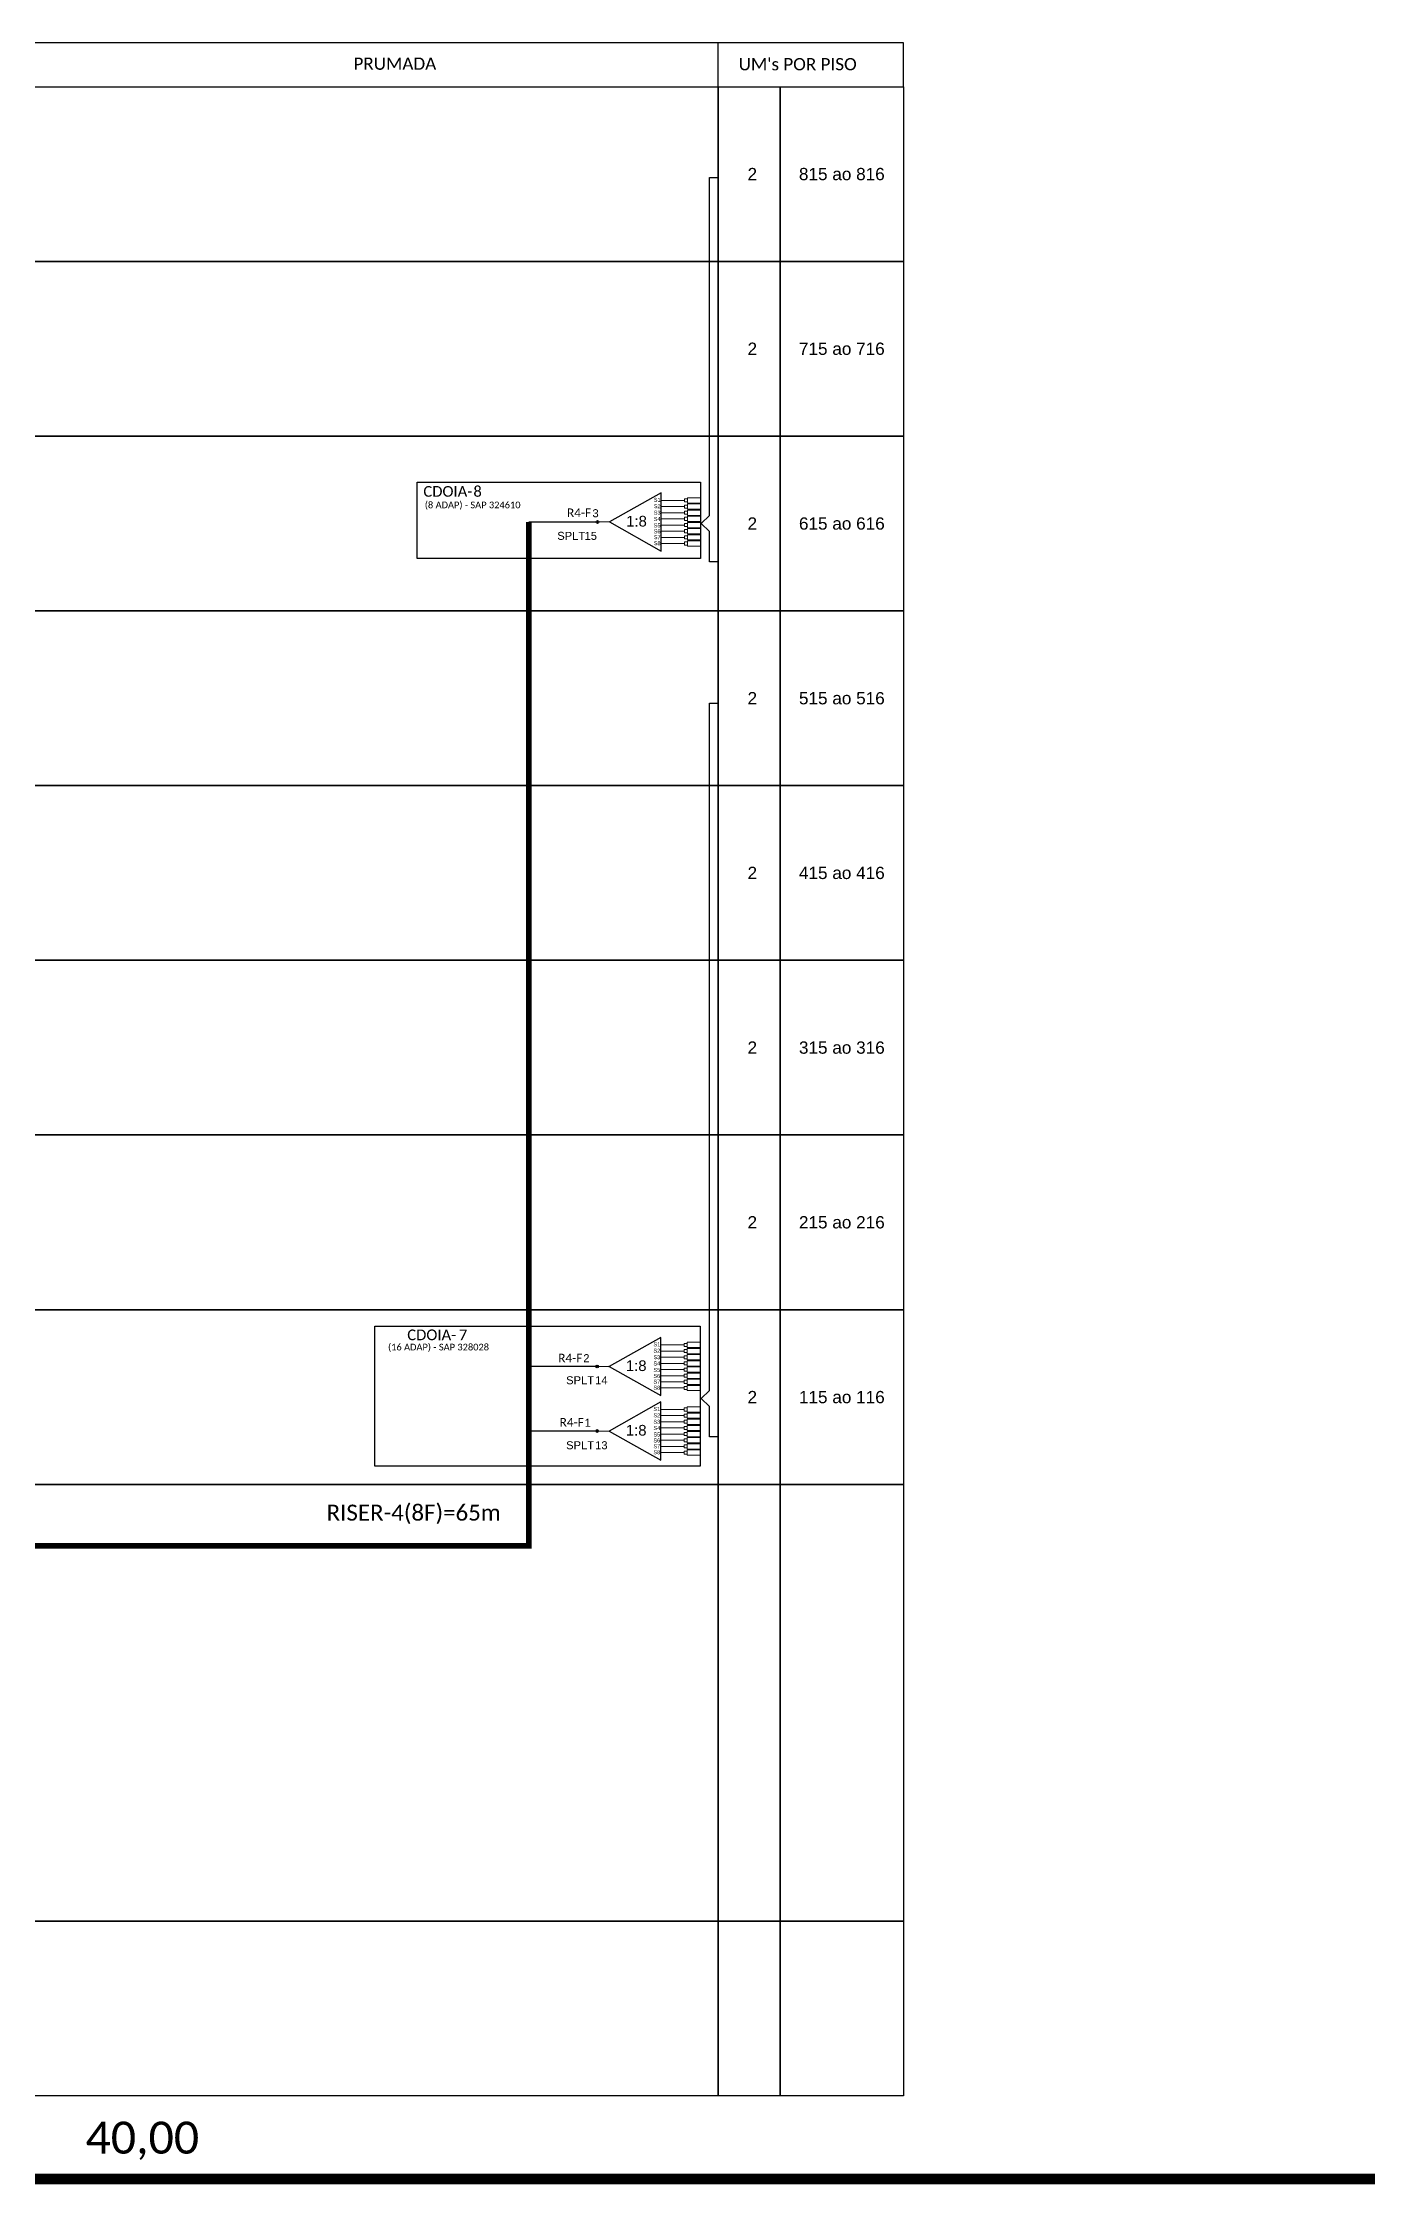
# Model space of a CAD drawing. Extents: x -89 to 749, y -559 to 1299.
# Drawn here: x 142.4 to 266.5, y -311.3 to -110.6 of the extents above; entities that cross this region are included whole.
import ezdxf
from ezdxf.enums import TextEntityAlignment as Align

# ---------------------------------------------------------------- set-up
doc = ezdxf.new("R2010")
doc.units = 0
doc.styles.add('ARIAL', font='arial.ttf')
doc.styles.add('WMF-Calibri0', font='CALIBRI.TTF')

# ---------------------------------------------------------------- blocks, each defined once
blk = doc.blocks.new('SPLT_1-8_SC-APC')
at = {"color": 1}
blk.add_lwpolyline([(-7.37, -2.1), (-17.04, -7.55), (-7.37, -13), (-7.37, -2.1)], dxfattribs=at)
at = {"color": 3, "lineweight": 0}
for points in [[(-2.99, -3.51), (-7.37, -3.51)], [(-2.41, -3.02), (-2.41, -4)], [(-2.41, -3.02), (0, -3.02)], [(-2.41, -4), (0, -4)], [(-7.37, -4.66), (-2.99, -4.66)], [(-7.37, -5.82), (-2.99, -5.82)], [(-7.37, -6.97), (-2.99, -6.97)], [(-2.41, -4.17), (-2.41, -5.16)], [(-2.41, -4.17), (0, -4.17)], [(-2.41, -5.16), (0, -5.16)], [(-2.41, -5.32), (-2.41, -6.31)], [(-2.41, -5.32), (0, -5.32)], [(-2.41, -6.31), (0, -6.31)], [(-2.41, -6.48), (-2.41, -7.46)], [(-2.41, -6.48), (0, -6.48)], [(-2.41, -7.46), (0, -7.46)], [(-2.41, -7.63), (-2.41, -8.62)], [(-2.41, -7.63), (0, -7.63)], [(-7.37, -8.12), (-2.99, -8.12)], [(-7.37, -9.28), (-2.99, -9.28)], [(-7.37, -10.43), (-2.99, -10.43)], [(-7.37, -11.58), (-2.99, -11.58)], [(-2.41, -8.62), (0, -8.62)], [(-2.41, -8.78), (-2.41, -9.77)], [(-2.41, -8.78), (0, -8.78)], [(-2.41, -9.77), (0, -9.77)], [(-2.41, -9.94), (-2.41, -10.92)], [(-2.41, -9.94), (0, -9.94)], [(-2.41, -10.92), (0, -10.92)], [(-2.41, -11.09), (-2.41, -12.08)], [(-2.41, -11.09), (0, -11.09)], [(-2.41, -12.08), (0, -12.08)]]:
    blk.add_lwpolyline(points, dxfattribs=at)
for points in [[(-2.99, -3.22), (-2.41, -3.22), (-2.41, -3.8), (-2.99, -3.8)], [(-2.99, -4.38), (-2.41, -4.38), (-2.41, -4.95), (-2.99, -4.95)], [(-2.99, -5.53), (-2.41, -5.53), (-2.41, -6.1), (-2.99, -6.1)], [(-2.99, -6.68), (-2.41, -6.68), (-2.41, -7.26), (-2.99, -7.26)], [(-2.99, -7.84), (-2.41, -7.84), (-2.41, -8.41), (-2.99, -8.41)], [(-2.99, -8.99), (-2.41, -8.99), (-2.41, -9.56), (-2.99, -9.56)], [(-2.99, -10.14), (-2.41, -10.14), (-2.41, -10.72), (-2.99, -10.72)], [(-2.99, -11.3), (-2.41, -11.3), (-2.41, -11.87), (-2.99, -11.87)]]:
    blk.add_lwpolyline(points, close=True, dxfattribs=at)
at = {"color": 1, "lineweight": 0}
blk.add_lwpolyline([(-17.04, -7.55), (-19.26, -7.55)], dxfattribs=at)
at = {"color": 1, "style": 'ARIAL'}
for s, height, p in [('S1', 0.75, (-8.74, -3.78)), ('1:8', 2, (-13.91, -8.4)), ('S2', 0.75, (-8.74, -4.97)), ('S3', 0.75, (-8.74, -6.18)), ('S4', 0.75, (-8.74, -7.36)), ('S5', 0.75, (-8.74, -8.57)), ('S6', 0.75, (-8.74, -9.69)), ('S7', 0.75, (-8.74, -10.78)), ('S8', 0.75, (-8.74, -11.9))]:
    blk.add_text(s, height=height, dxfattribs=at).set_placement(p)

msp = doc.modelspace()

# ---------------------------------------------------------------- hatches: boundary and pattern name
h = msp.add_hatch(color=3)
h.dxf.hatch_style = 1
edge = h.paths.add_edge_path()
edge.add_arc((194.39, -155.54), 0.128, 0, 360)
h = msp.add_hatch(color=3)
h.dxf.hatch_style = 1
edge = h.paths.add_edge_path()
edge.add_arc((194.36, -234.67), 0.128, 0, 360)
h = msp.add_hatch(color=3)
h.dxf.hatch_style = 1
edge = h.paths.add_edge_path()
edge.add_arc((194.36, -240.72), 0.128, 0, 360)

# ---------------------------------------------------------------- linework, layer by layer
for points in [[(77.4, -114.75), (223.06, -114.75), (223.06, -110.63), (77.4, -110.63), (77.4, -110.63), (77.4, -114.75)], [(205.69, -114.75), (205.69, -110.63)], [(88.97, -286.65), (94.76, -286.65), (205.7, -286.65), (205.7, -303.02), (94.76, -303.02), (94.76, -303.02)]]:
    msp.add_lwpolyline(points)
for points in [[(94.76, -114.75), (205.7, -114.75), (205.7, -131.12), (94.76, -131.12)], [(205.7, -114.75), (211.49, -114.75), (211.49, -131.12), (205.7, -131.12)], [(211.49, -114.75), (223.06, -114.75), (223.06, -131.12), (211.49, -131.12)], [(94.76, -131.12), (205.7, -131.12), (205.7, -147.49), (94.76, -147.49)], [(205.7, -131.12), (211.49, -131.12), (211.49, -147.49), (205.7, -147.49)], [(211.49, -131.12), (223.06, -131.12), (223.06, -147.49), (211.49, -147.49)], [(94.76, -147.49), (205.7, -147.49), (205.7, -163.86), (94.76, -163.86)], [(205.7, -147.49), (211.49, -147.49), (211.49, -163.86), (205.7, -163.86)], [(211.49, -147.49), (223.06, -147.49), (223.06, -163.86), (211.49, -163.86)], [(94.76, -163.86), (205.7, -163.86), (205.7, -180.23), (94.76, -180.23)], [(205.7, -163.86), (211.49, -163.86), (211.49, -180.23), (205.7, -180.23)], [(211.49, -163.86), (223.06, -163.86), (223.06, -180.23), (211.49, -180.23)], [(94.76, -180.23), (205.7, -180.23), (205.7, -196.61), (94.76, -196.61)], [(205.7, -180.23), (211.49, -180.23), (211.49, -196.61), (205.7, -196.61)], [(211.49, -180.23), (223.06, -180.23), (223.06, -196.61), (211.49, -196.61)], [(94.76, -196.61), (205.7, -196.61), (205.7, -212.98), (94.76, -212.98)], [(205.7, -196.61), (211.49, -196.61), (211.49, -212.98), (205.7, -212.98)], [(211.49, -196.61), (223.06, -196.61), (223.06, -212.98), (211.49, -212.98)], [(94.76, -212.98), (205.7, -212.98), (205.7, -229.35), (94.76, -229.35)], [(205.7, -212.98), (211.49, -212.98), (211.49, -229.35), (205.7, -229.35)], [(211.49, -212.98), (223.06, -212.98), (223.06, -229.35), (211.49, -229.35)], [(94.76, -229.35), (205.7, -229.35), (205.7, -245.72), (94.76, -245.72)], [(205.7, -229.35), (211.49, -229.35), (211.49, -245.72), (205.7, -245.72)], [(211.49, -229.35), (223.06, -229.35), (223.06, -245.72), (211.49, -245.72)], [(94.76, -245.72), (205.7, -245.72), (205.7, -286.65), (94.76, -286.65)], [(205.7, -245.72), (211.49, -245.72), (211.49, -286.65), (205.7, -286.65)], [(211.49, -245.72), (223.06, -245.72), (223.06, -286.65), (211.49, -286.65)], [(205.7, -286.65), (211.49, -286.65), (211.49, -303.02), (205.7, -303.02)], [(211.49, -286.65), (223.06, -286.65), (223.06, -303.02), (211.49, -303.02)]]:
    msp.add_lwpolyline(points, close=True)
at = {"color": 3}
for points in [[(205.7, -159.27), (204.88, -159.27), (204.88, -156.44), (204.09, -155.69), (204.88, -154.93), (204.88, -123.25), (205.7, -123.25)], [(205.7, -241.27), (204.88, -241.27), (204.88, -238.43), (204.09, -237.68), (204.88, -236.93), (204.88, -172.52), (205.7, -172.52)]]:
    msp.add_lwpolyline(points, dxfattribs=at)
at = {"color": 1}
for points in [[(177.47, -151.81), (204.04, -151.81), (204.04, -158.97), (177.47, -158.97)], [(173.5, -230.9), (203.99, -230.9), (203.99, -244.03), (173.5, -244.03)]]:
    msp.add_lwpolyline(points, close=True, dxfattribs=at)
for points, const_width in [([(-4.15, -257.98), (-4.15, -251.48), (187.94, -251.48), (187.94, -155.54)], 0.55), ([(0.31, -277.02), (3.18, -277.02), (3.18, -310.8), (334.92, -310.8), (334.92, -256.97), (347.3, -256.97)], 1)]:
    msp.add_lwpolyline(points, dxfattribs=dict(at, const_width=const_width))
for points in [[(194.39, -155.54), (187.94, -155.54)], [(203.99, -242.85), (203.99, -242.85), (203.99, -244.03), (173.5, -244.03), (173.5, -230.9), (177.42, -230.9)], [(194.36, -234.67), (187.94, -234.67)], [(194.36, -240.72), (187.94, -240.72)]]:
    msp.add_lwpolyline(points, dxfattribs=at)
at = {"color": 3}
for centre in [(194.39, -155.54), (194.36, -234.67), (194.36, -240.72)]:
    msp.add_circle(centre, 0.128, dxfattribs=at)
msp.add_point((195.47, -234.67))

# ---------------------------------------------------------------- block references
at = {"color": 3, "xscale": 0.5, "yscale": 0.5, "zscale": 0.5}
for p in [(204.02, -151.76), (203.99, -230.9), (203.99, -236.95)]:
    msp.add_blockref('SPLT_1-8_SC-APC', p, dxfattribs=at)

# ---------------------------------------------------------------- texts
at = {"style": 'WMF-Calibri0'}
for s, height, p in [('PRUMADA', 1.15, (171.51, -113.16)), ("UM's POR PISO", 1.15, (207.61, -113.21)), ('40,00', 3, (146.4, -308.44))]:
    msp.add_text(s, height=height, dxfattribs=at).set_placement(p)
at = {"style": 'ARIAL'}
for s, p in [('2', (208.89, -122.93)), ('815 ao 816', (217.28, -122.93)), ('2', (208.89, -139.3)), ('715 ao 716', (217.28, -139.3)), ('2', (208.89, -155.68)), ('615 ao 616', (217.28, -155.68)), ('2', (208.89, -172.05)), ('515 ao 516', (217.28, -172.05)), ('2', (208.89, -188.42)), ('415 ao 416', (217.28, -188.42)), ('2', (208.89, -204.79)), ('315 ao 316', (217.28, -204.79)), ('2', (208.89, -221.16)), ('215 ao 216', (217.28, -221.16)), ('2', (208.89, -237.54)), ('115 ao 116', (217.28, -237.54))]:
    msp.add_text(s, height=1.15, dxfattribs=at).set_placement(p, align=Align.MIDDLE_CENTER)
at = {"color": 1, "style": 'WMF-Calibri0'}
for s, height, p in [('CDOIA-', 1, (178.06, -153.17)), ('8', 1, (182.75, -153.17)), ('R4-F', 0.8, (191.52, -155.07)), ('CDOIA-', 1, (176.55, -232.21)), ('7', 1, (181.39, -232.21)), ('R4-F', 0.8, (190.7, -234.28)), ('R4-F', 0.8, (190.83, -240.3)), ('RISER-4(8F)=65m', 1.5, (168.99, -249.12))]:
    msp.add_text(s, height=height, dxfattribs=at).set_placement(p)
at = {"color": 1}
for s, height, style, p in [('(8 ADAP) - SAP 324610', 0.625, 'WMF-Calibri0', (182.68, -154.25)), ('3', 0.75, 'ARIAL', (194.2, -155.09)), ('(16 ADAP) - SAP 328028', 0.625, 'WMF-Calibri0', (179.48, -233.17)), ('2', 0.75, 'ARIAL', (193.34, -234.27)), ('1', 0.75, 'ARIAL', (193.47, -240.32))]:
    msp.add_text(s, height=height, dxfattribs=dict(at, style=style)).set_placement(p, align=Align.CENTER)
at = {"color": 7, "style": 'ARIAL'}
for s, p in [('SPLT', (191.92, -157.21)), ('15', (193.75, -157.21)), ('SPLT', (192.75, -236.34)), ('14', (194.74, -236.34)), ('SPLT', (192.75, -242.43)), ('13', (194.74, -242.43))]:
    msp.add_text(s, height=0.75, dxfattribs=at).set_placement(p, align=Align.CENTER)

doc.saveas('drawing.dxf')
